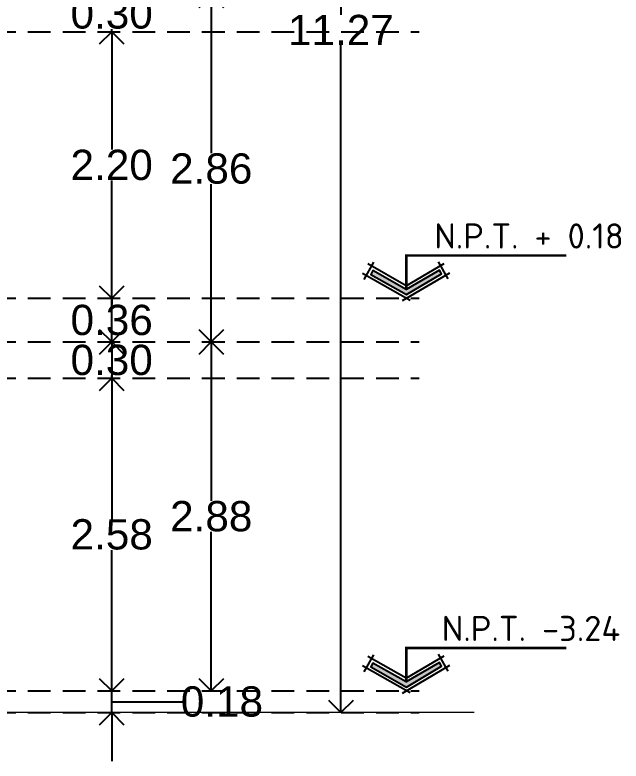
# Model space of a CAD drawing. Header units: metres. Extents: x -58 to 722, y -1100 to 345.
# Drawn here: x 245.2 to 250.2, y -501.27 to -495.11 of the extents above; entities that cross this region are included whole.
import ezdxf

# ---------------------------------------------------------------- set-up
doc = ezdxf.new("R2010")
doc.units = ezdxf.units.M
doc.header["$MEASUREMENT"] = 0
doc.linetypes.add('HIDDEN2', pattern=[0.1875, 0.125, -0.0625])
doc.layers.get('0').update_dxf_attribs({"color": 255})
doc.layers.get('DEFPOINTS').update_dxf_attribs({"color": 250})
for name, color, linetype in [('FSR_ARQ_007PROYECCIONES', 200, 'HIDDEN2'), ('FSR_ARQ_015COTAS', 125, 'Continuous'), ('TEXTOS', 7, 'Continuous')]:
    doc.layers.add(name, color=color, linetype=linetype)
doc.layers.add('muro bajo', color=33, linetype='Continuous', lineweight=9)
doc.styles.add('LOCAL', font='isocpeur.ttf', dxfattribs={"width": 0.75, "height": 0.15})
doc.styles.add('style1', font='arial.ttf')
doc.dimstyles.new('PP_PACO', dxfattribs={"dimtxt": 0.18, "dimasz": 0.075, "dimexe": 0.075, "dimexo": 0, "dimgap": 0, "dimtad": 0, "dimtih": 1, "dimtoh": 1, "dimzin": 1, "dimdsep": 46, "dimtxsty": 'style1', "dimcen": 0.15, "dimse1": 1, "dimse2": 1, "dimclrd": 256, "dimclre": 256, "dimadec": 0, "dimazin": 0, "dimtfac": 1, "dimtmove": 0, "dimatfit": 3, "dimfxl": 0.075, "dimarcsym": 0})

# ---------------------------------------------------------------- blocks, each defined once
blk = doc.blocks.new('_Open90')
at = {"color": 0, "linetype": 'ByBlock', "lineweight": -2}
for p, q in [((-0.5, 0.5), (0, 0)), ((0, 0), (-1, 0)), ((0, 0), (-0.5, -0.5))]:
    blk.add_line(p, q, dxfattribs=at)
blk = doc.blocks.new('*D791')
at = {"layer": 'DEFPOINTS', "color": 0, "ltscale": 0.005, "transparency": 16777216}
for p in [(245.8119, -500.6854), (245.9951, -500.6854), (245.8119, -500.8654)]:
    blk.add_point(p, dxfattribs=at)
at = {"layer": 'FSR_ARQ_015COTAS', "lineweight": -2, "ltscale": 0.005, "transparency": 16777216}
for p, q in [((245.9951, -500.4854), (245.9951, -500.2854)), ((245.9951, -500.8654), (245.9951, -500.6854)), ((245.9951, -500.8654), (245.9951, -500.6854)), ((245.9951, -500.7754), (246.5807, -500.7754)), ((245.9951, -501.0654), (245.9951, -501.2654))]:
    blk.add_line(p, q, dxfattribs=at)
at = {"layer": 'FSR_ARQ_015COTAS', "lineweight": -2, "ltscale": 0.005, "transparency": 16777216, "xscale": 0.2, "yscale": 0.2, "zscale": 0.2}
for p, rotation in [((245.9951, -500.6854), 270), ((245.9951, -500.8654), 90)]:
    blk.add_blockref('_Open90', p, dxfattribs=dict(at, rotation=rotation))
at = {"layer": 'FSR_ARQ_015COTAS', "color": 0, "ltscale": 0.005, "transparency": 16777216, "insert": (246.9056, -500.7754), "char_height": 0.25, "attachment_point": 5, "style": 'style1'}
blk.add_mtext('0.18', dxfattribs=at)
blk = doc.blocks.new('*D792')
at = {"layer": 'DEFPOINTS', "color": 0, "ltscale": 0.005, "transparency": 16777216}
for p in [(245.6469, -498.1054), (245.9951, -498.1054), (245.8119, -500.6854)]:
    blk.add_point(p, dxfattribs=at)
at = {"layer": 'FSR_ARQ_015COTAS', "lineweight": -2, "ltscale": 0.005, "transparency": 16777216}
for p, q in [((245.9951, -498.3054), (245.9951, -499.2678)), ((245.9951, -500.4854), (245.9951, -499.5231))]:
    blk.add_line(p, q, dxfattribs=at)
at = {"layer": 'FSR_ARQ_015COTAS', "lineweight": -2, "ltscale": 0.005, "transparency": 16777216, "xscale": 0.2, "yscale": 0.2, "zscale": 0.2}
for p, rotation in [((245.9951, -498.1054), 90), ((245.9951, -500.6854), 270)]:
    blk.add_blockref('_Open90', p, dxfattribs=dict(at, rotation=rotation))
at = {"layer": 'FSR_ARQ_015COTAS', "color": 0, "ltscale": 0.005, "transparency": 16777216, "insert": (245.9951, -499.3954), "char_height": 0.25, "attachment_point": 5, "style": 'style1'}
blk.add_mtext('2.58', dxfattribs=at)
blk = doc.blocks.new('*D793')
at = {"layer": 'DEFPOINTS', "color": 0, "ltscale": 0.005, "transparency": 16777216}
for p in [(245.5825, -497.8054), (245.9951, -497.8054), (245.6469, -498.1054)]:
    blk.add_point(p, dxfattribs=at)
at = {"layer": 'FSR_ARQ_015COTAS', "lineweight": -2, "ltscale": 0.005, "transparency": 16777216}
for p, q in [((245.9951, -497.6054), (245.9951, -497.4054)), ((245.9951, -497.8054), (245.9951, -497.8277)), ((245.9951, -498.1054), (245.9951, -498.0832)), ((245.9951, -498.3054), (245.9951, -498.5054))]:
    blk.add_line(p, q, dxfattribs=at)
at = {"layer": 'FSR_ARQ_015COTAS', "lineweight": -2, "ltscale": 0.005, "transparency": 16777216, "xscale": 0.2, "yscale": 0.2, "zscale": 0.2}
for p, rotation in [((245.9951, -497.8054), 270), ((245.9951, -498.1054), 90)]:
    blk.add_blockref('_Open90', p, dxfattribs=dict(at, rotation=rotation))
at = {"layer": 'FSR_ARQ_015COTAS', "color": 0, "ltscale": 0.005, "transparency": 16777216, "insert": (245.9951, -497.9554), "char_height": 0.25, "attachment_point": 5, "style": 'style1'}
blk.add_mtext('0.30', dxfattribs=at)
blk = doc.blocks.new('*D794')
at = {"layer": 'DEFPOINTS', "color": 0, "ltscale": 0.005, "transparency": 16777216}
for p in [(245.5547, -497.4454), (245.9951, -497.4454), (245.5825, -497.8054)]:
    blk.add_point(p, dxfattribs=at)
at = {"layer": 'FSR_ARQ_015COTAS', "lineweight": -2, "ltscale": 0.005, "transparency": 16777216}
for p, q in [((245.9951, -497.2454), (245.9951, -497.0454)), ((245.9951, -497.4454), (245.9951, -497.4977)), ((245.9951, -497.8054), (245.9951, -497.7532)), ((245.9951, -498.0054), (245.9951, -498.2054))]:
    blk.add_line(p, q, dxfattribs=at)
at = {"layer": 'FSR_ARQ_015COTAS', "lineweight": -2, "ltscale": 0.005, "transparency": 16777216, "xscale": 0.2, "yscale": 0.2, "zscale": 0.2}
for p, rotation in [((245.9951, -497.4454), 270), ((245.9951, -497.8054), 90)]:
    blk.add_blockref('_Open90', p, dxfattribs=dict(at, rotation=rotation))
at = {"layer": 'FSR_ARQ_015COTAS', "color": 0, "ltscale": 0.005, "transparency": 16777216, "insert": (245.9951, -497.6254), "char_height": 0.25, "attachment_point": 5, "style": 'style1'}
blk.add_mtext('0.36', dxfattribs=at)
blk = doc.blocks.new('*D795')
at = {"layer": 'DEFPOINTS', "color": 0, "ltscale": 0.005, "transparency": 16777216}
for p in [(245.288, -495.2454), (245.9951, -495.2454), (245.5547, -497.4454)]:
    blk.add_point(p, dxfattribs=at)
at = {"layer": 'FSR_ARQ_015COTAS', "lineweight": -2, "ltscale": 0.005, "transparency": 16777216}
for p, q in [((245.9951, -495.4454), (245.9951, -496.2178)), ((245.9951, -497.2454), (245.9951, -496.4731))]:
    blk.add_line(p, q, dxfattribs=at)
at = {"layer": 'FSR_ARQ_015COTAS', "lineweight": -2, "ltscale": 0.005, "transparency": 16777216, "xscale": 0.2, "yscale": 0.2, "zscale": 0.2}
for p, rotation in [((245.9951, -495.2454), 90), ((245.9951, -497.4454), 270)]:
    blk.add_blockref('_Open90', p, dxfattribs=dict(at, rotation=rotation))
at = {"layer": 'FSR_ARQ_015COTAS', "color": 0, "ltscale": 0.005, "transparency": 16777216, "insert": (245.9951, -496.3454), "char_height": 0.25, "attachment_point": 5, "style": 'style1'}
blk.add_mtext('2.20', dxfattribs=at)
blk = doc.blocks.new('*D796')
at = {"layer": 'DEFPOINTS', "color": 0, "ltscale": 0.005, "transparency": 16777216}
for p in [(245.2144, -494.9454), (245.9951, -494.9454), (245.288, -495.2454)]:
    blk.add_point(p, dxfattribs=at)
at = {"layer": 'FSR_ARQ_015COTAS', "lineweight": -2, "ltscale": 0.005, "transparency": 16777216}
for p, q in [((245.9951, -494.7454), (245.9951, -494.5454)), ((245.9951, -494.9454), (245.9951, -494.9677)), ((245.9951, -495.2454), (245.9951, -495.2232)), ((245.9951, -495.4454), (245.9951, -495.6454))]:
    blk.add_line(p, q, dxfattribs=at)
at = {"layer": 'FSR_ARQ_015COTAS', "lineweight": -2, "ltscale": 0.005, "transparency": 16777216, "xscale": 0.2, "yscale": 0.2, "zscale": 0.2}
for p, rotation in [((245.9951, -494.9454), 270), ((245.9951, -495.2454), 90)]:
    blk.add_blockref('_Open90', p, dxfattribs=dict(at, rotation=rotation))
at = {"layer": 'FSR_ARQ_015COTAS', "color": 0, "ltscale": 0.005, "transparency": 16777216, "insert": (245.9951, -495.0954), "char_height": 0.25, "attachment_point": 5, "style": 'style1'}
blk.add_mtext('0.30', dxfattribs=at)
blk = doc.blocks.new('*D797')
at = {"layer": 'DEFPOINTS', "color": 0, "ltscale": 0.005, "transparency": 16777216}
for p in [(246.611, -497.8054), (246.8174, -497.8054), (246.611, -500.6854)]:
    blk.add_point(p, dxfattribs=at)
at = {"layer": 'FSR_ARQ_015COTAS', "lineweight": -2, "ltscale": 0.005, "transparency": 16777216}
for p, q in [((246.8174, -498.0054), (246.8174, -499.1178)), ((246.8174, -500.4854), (246.8174, -499.3731))]:
    blk.add_line(p, q, dxfattribs=at)
at = {"layer": 'FSR_ARQ_015COTAS', "lineweight": -2, "ltscale": 0.005, "transparency": 16777216, "xscale": 0.2, "yscale": 0.2, "zscale": 0.2}
for p, rotation in [((246.8174, -497.8054), 90), ((246.8174, -500.6854), 270)]:
    blk.add_blockref('_Open90', p, dxfattribs=dict(at, rotation=rotation))
at = {"layer": 'FSR_ARQ_015COTAS', "color": 0, "ltscale": 0.005, "transparency": 16777216, "insert": (246.8174, -499.2454), "char_height": 0.25, "attachment_point": 5, "style": 'style1'}
blk.add_mtext('2.88', dxfattribs=at)
blk = doc.blocks.new('*D798')
at = {"layer": 'DEFPOINTS', "color": 0, "ltscale": 0.005, "transparency": 16777216}
for p in [(245.9068, -494.9454), (246.8174, -494.9454), (246.611, -497.8054)]:
    blk.add_point(p, dxfattribs=at)
at = {"layer": 'FSR_ARQ_015COTAS', "lineweight": -2, "ltscale": 0.005, "transparency": 16777216}
for p, q in [((246.8174, -495.1454), (246.8174, -496.2478)), ((246.8174, -497.6054), (246.8174, -496.5031))]:
    blk.add_line(p, q, dxfattribs=at)
at = {"layer": 'FSR_ARQ_015COTAS', "lineweight": -2, "ltscale": 0.005, "transparency": 16777216, "xscale": 0.2, "yscale": 0.2, "zscale": 0.2}
for p, rotation in [((246.8174, -494.9454), 90), ((246.8174, -497.8054), 270)]:
    blk.add_blockref('_Open90', p, dxfattribs=dict(at, rotation=rotation))
at = {"layer": 'FSR_ARQ_015COTAS', "color": 0, "ltscale": 0.005, "transparency": 16777216, "insert": (246.8174, -496.3754), "char_height": 0.25, "attachment_point": 5, "style": 'style1'}
blk.add_mtext('2.86', dxfattribs=at)
blk = doc.blocks.new('*D801')
at = {"layer": 'DEFPOINTS', "color": 0, "ltscale": 0.005, "transparency": 16777216}
for p in [(247.3124, -489.5954), (247.8884, -489.5954), (247.3124, -500.8654)]:
    blk.add_point(p, dxfattribs=at)
at = {"layer": 'FSR_ARQ_015COTAS', "lineweight": -2, "ltscale": 0.005, "transparency": 16777216}
for p, q in [((247.8884, -489.7954), (247.8884, -495.1049)), ((247.8884, -500.6654), (247.8884, -495.356))]:
    blk.add_line(p, q, dxfattribs=at)
at = {"layer": 'FSR_ARQ_015COTAS', "lineweight": -2, "ltscale": 0.005, "transparency": 16777216, "xscale": 0.2, "yscale": 0.2, "zscale": 0.2}
for p, rotation in [((247.8884, -489.5954), 90), ((247.8884, -500.8654), 270)]:
    blk.add_blockref('_Open90', p, dxfattribs=dict(at, rotation=rotation))
at = {"layer": 'FSR_ARQ_015COTAS', "color": 0, "ltscale": 0.005, "transparency": 16777216, "insert": (247.8884, -495.2304), "char_height": 0.25, "attachment_point": 5, "style": 'style1'}
blk.add_mtext('11.27', dxfattribs=at)
blk = doc.blocks.new('Flecha_1')
blk.add_hatch(color=256).paths.add_polyline_path([(0, 0.000758), (0.003041, -0.000998), (0.002854, -0.001323), (0, 0.000325), (-0.002854, -0.001323), (-0.003041, -0.000998)])
for p, q in [((0.000325, 0.00127), (-0.00375, -0.001083)), ((-0.000325, 0.00127), (0.00375, -0.001083)), ((0, 0), (-0.003281, -0.001894)), ((0, 0), (0.003281, -0.001894)), ((-0.003613, -0.00057), (-0.002769, -0.002032)), ((0.003613, -0.00057), (0.002769, -0.002032))]:
    blk.add_line(p, q)
blk.add_lwpolyline([(0, 0.000758), (0.003041, -0.000998), (0.002854, -0.001323), (0, 0.000325), (-0.002854, -0.001323), (-0.003041, -0.000998)], close=True)

msp = doc.modelspace()

# ---------------------------------------------------------------- linework, layer by layer
at = {"layer": 'FSR_ARQ_007PROYECCIONES', "ltscale": 1.5}
for p, q in [((231.5034, -495.2454), (248.5346, -495.2454)), ((231.5034, -497.4454), (248.5346, -497.4454)), ((231.5034, -497.8054), (248.5346, -497.8054)), ((231.5034, -498.1054), (248.5346, -498.1054)), ((231.5034, -500.6854), (248.5346, -500.6854)), ((231.5034, -500.8654), (248.5346, -500.8654))]:
    msp.add_line(p, q, dxfattribs=at)
at = {"layer": 'muro bajo', "ltscale": 0.005}
msp.add_lwpolyline([(248.9897, -500.8654), (231.2215, -500.8654)], dxfattribs=at)
at = {"layer": 'TEXTOS', "const_width": 0.02}
for points in [[(248.4287, -497.3725), (248.4287, -497.0923), (249.7504, -497.0923)], [(248.4287, -500.6125), (248.4287, -500.3323), (249.7504, -500.3323)]]:
    msp.add_lwpolyline(points, dxfattribs=at)

# ---------------------------------------------------------------- block references
at = {"layer": 'TEXTOS', "xscale": -96.2046114645297, "yscale": 96.2046114645297, "zscale": 96.2046114645297, "rotation": 180.4550282872697}
for p in [(248.4285, -497.3413), (248.4285, -500.5813)]:
    msp.add_blockref('Flecha_1', p, dxfattribs=at)

# ---------------------------------------------------------------- texts
at = {"layer": 'TEXTOS', "style": 'LOCAL'}
for s, p in [('N.P.T. + 0.18', (248.6593, -497.0344)), ('N.P.T. -3.24', (248.7215, -500.2744))]:
    msp.add_text(s, height=0.207504, dxfattribs=at).set_placement(p)

# ---------------------------------------------------------------- dimensions: what is measured, and where the dimension line sits
at = {"layer": 'FSR_ARQ_015COTAS', "ltscale": 0.005}
for base, p1, p2, picture, middle in [((247.8884, -489.5954), (247.3124, -500.8654), (247.3124, -489.5954), '*D801', (247.8884, -495.2304)), ((245.9951, -494.9454), (245.288, -495.2454), (245.2144, -494.9454), '*D796', (245.9951, -495.0954)), ((246.8174, -494.9454), (246.611, -497.8054), (245.9068, -494.9454), '*D798', (246.8174, -496.3754)), ((245.9951, -495.2454), (245.5547, -497.4454), (245.288, -495.2454), '*D795', (245.9951, -496.3454)), ((245.9951, -497.4454), (245.5825, -497.8054), (245.5547, -497.4454), '*D794', (245.9951, -497.6254)), ((245.9951, -497.8054), (245.6469, -498.1054), (245.5825, -497.8054), '*D793', (245.9951, -497.9554)), ((246.8174, -497.8054), (246.611, -500.6854), (246.611, -497.8054), '*D797', (246.8174, -499.2454)), ((245.9951, -498.1054), (245.8119, -500.6854), (245.6469, -498.1054), '*D792', (245.9951, -499.3954)), ((245.9951, -500.6854), (245.8119, -500.8654), (245.8119, -500.6854), '*D791', (246.5807, -500.7754))]:
    dim = msp.add_linear_dim(base=base, p1=p1, p2=p2, angle=90, dimstyle='PP_PACO', override={"dimtxt": 0.25, "dimasz": 0.2, "dimblk1": 'Open90', "dimblk2": 'Open90', "dimsah": 1, "dimtmove": 1, "dimfxlon": 1}, dxfattribs=at)
    dim.commit()
    dim.dimension.update_dxf_attribs({"geometry": picture, "text_midpoint": middle})

doc.saveas('drawing.dxf')
